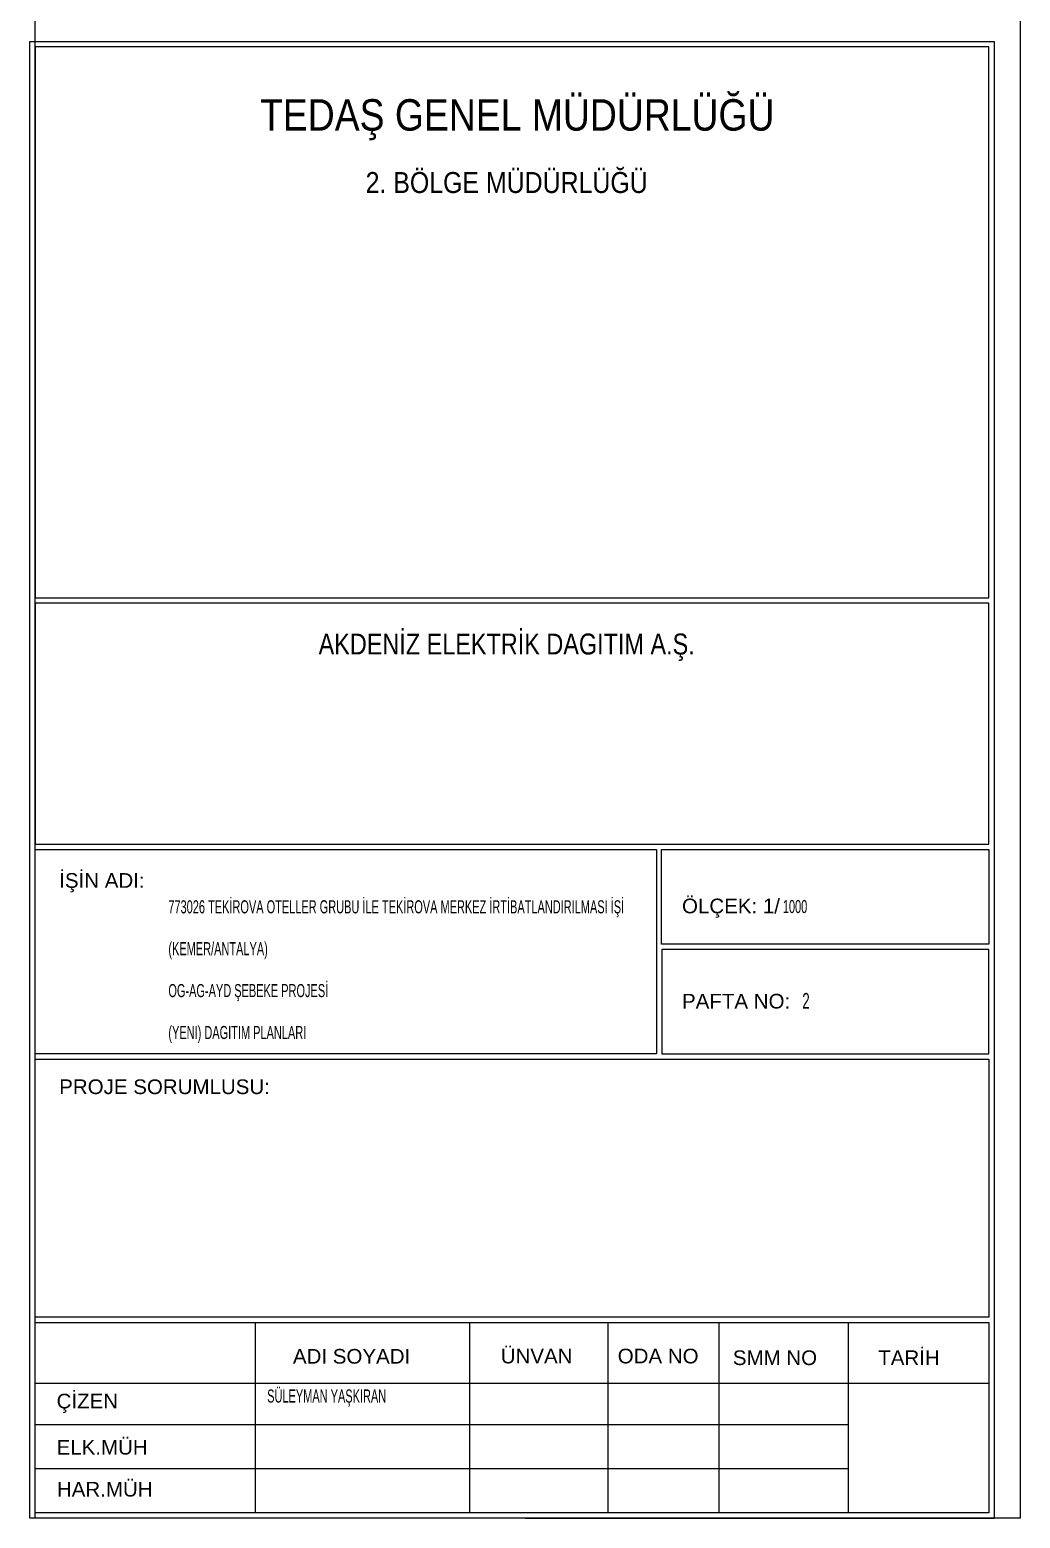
# Model space of a CAD drawing. Header units: millimetres. Extents: x 545573 to 547771, y 4041066 to 4042863.
# Drawn here: x 547252.1 to 547441.1, y 4041075.3 to 4041359.6 of the extents above; entities that cross this region are included whole.
import ezdxf
from ezdxf.enums import TextEntityAlignment as Align

# ---------------------------------------------------------------- set-up
doc = ezdxf.new("R2010")
doc.units = ezdxf.units.MM
doc.layers.add('ANTET', color=250, linetype='Continuous')
doc.layers.add('ANTET_RASTER', color=7, linetype='Continuous')
doc.styles.get("Standard").update_dxf_attribs({"font": 'Arial'})
picture_1 = doc.add_image_def('image1.bmp', size_in_pixel=(376, 1146))

# ---------------------------------------------------------------- blocks, each defined once
blk = doc.blocks.new('SEMBOL_UST1')
at = {"layer": 'ANTET', "linetype": 'ByBlock'}
for p, q in [((41.99, 37.39), (41.99, 1.01)), ((82.93, 37.39), (82.93, 1.01)), ((109.3, 37.39), (109.3, 1.01)), ((130.5, 37.39), (130.5, 1.01)), ((155.16, 37.39), (155.16, 1.01)), ((0, 25.8), (182.02, 25.8)), ((0, 17.92), (155.16, 17.92)), ((0, 9.47), (155.16, 9.47)), ((93.55, 0), (183.03, 0))]:
    blk.add_line(p, q, dxfattribs=at)
at = {"layer": 'ANTET', "linetype": 'ByBlock', "flags": 128}
for points in [[(-1.01, 0), (-1.01, 282), (183.03, 282), (183.03, 0)], [(118.58, 88.67), (0, 88.67), (0, 127.72), (118.58, 127.72)], [(182.02, 109.59), (119.55, 109.59), (119.55, 127.72), (182.02, 127.72)], [(182.02, 108.58), (119.58, 108.58), (119.58, 88.67), (182.02, 88.67)], [(0, 87.66), (182.02, 87.66), (182.02, 38.39), (0, 38.39)], [(0, 37.39), (182.02, 37.39), (182.02, 1.01), (0, 1.01)]]:
    blk.add_lwpolyline(points, close=True, dxfattribs=at)
for points in [[(0, 175.72), (182.02, 175.72), (182.02, 280.99), (0, 280.99), (0, 175.72)], [(0, 128.73), (182.02, 128.73), (182.02, 174.72), (0, 174.72), (0, 128.73)]]:
    blk.add_lwpolyline(points, dxfattribs=at)
at = {"layer": 'ANTET', "linetype": 'ByBlock'}
for s, p in [('İŞİN ADI:', (4.61, 120.38)), ('ÖLÇEK: 1/', (123.46, 115.51)), ('PAFTA NO:', (123.46, 97.33)), ('PROJE SORUMLUSU:', (4.61, 80.99)), ('ADI SOYADI', (49.21, 29.52)), ('ÜNVAN', (88.87, 29.57)), ('ODA NO', (111.19, 29.57)), ('SMM NO', (133.16, 29.25)), ('TARİH', (160.91, 29.25)), ('ÇİZEN', (4.11, 20.97)), ('ELK.MÜH', (4.11, 12.16)), ('HAR.MÜH', (4.17, 4.14))]:
    blk.add_text(s, height=2.8, dxfattribs=at).set_placement(p)

msp = doc.modelspace()

# ---------------------------------------------------------------- block references
at = {"layer": 'ANTET'}
msp.add_blockref('SEMBOL_UST1', (547253.06, 4041075.34), dxfattribs=at)

# ---------------------------------------------------------------- texts
for s, height, width, p in [('TEDAŞ GENEL MÜDÜRLÜĞÜ', 6, 0.85, (547345.08, 4041343.3)), ('2. BÖLGE MÜDÜRLÜĞÜ', 4, 0.85, (547343.06, 4041330.39)), ('AKDENİZ ELEKTRİK DAGITIM A.Ş.', 4, 0.8, (547343.06, 4041242.27)), ('1000', 2.5, 0.6, (547398.09, 4041192.14))]:
    msp.add_text(s, height=height, dxfattribs=dict(at, width=width)).set_placement(p, align=Align.MIDDLE_CENTER)
at = {"layer": 'ANTET', "width": 0.6}
for s, p in [('773026 TEKİROVA OTELLER GRUBU İLE TEKİROVA MERKEZ İRTİBATLANDIRILMASI İŞİ', (547278.5, 4041190.84)), ('(KEMER/ANTALYA)', (547278.5, 4041182.84)), ('OG-AG-AYD ŞEBEKE PROJESİ', (547278.5, 4041174.84)), ('(YENI) DAGITIM PLANLARI', (547278.5, 4041166.84)), ('SÜLEYMAN YAŞKIRAN', (547297.36, 4041097.43))]:
    msp.add_text(s, height=2.5, dxfattribs=at).set_placement(p)
msp.add_text('  2', height=3, dxfattribs=at).set_placement((547398.09, 4041174.14), align=Align.MIDDLE_LEFT)

# ---------------------------------------------------------------- pictures from other files: only their frames are drawn
at = {"layer": 'ANTET_RASTER'}
image = msp.add_image(picture_1, insert=(547253.06, 4041075.34), size_in_units=(188, 573), dxfattribs=at)

doc.saveas('drawing.dxf')
